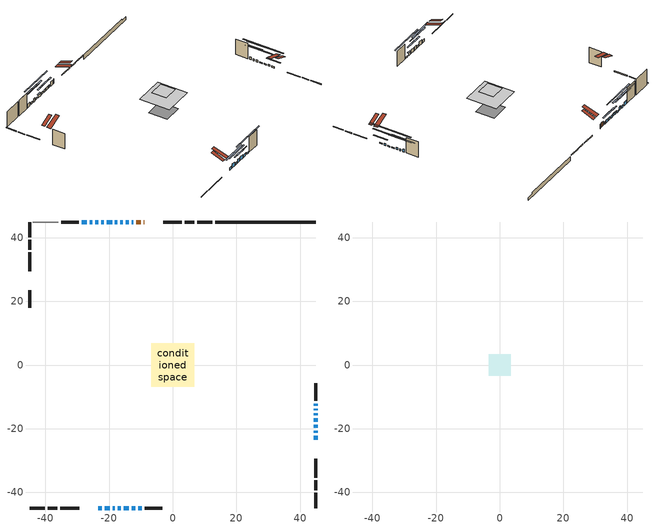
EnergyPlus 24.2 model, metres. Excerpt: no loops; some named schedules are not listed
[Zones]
conditioned space
 floor adiabatic (AdiabaticFloorConstruction): -6.82,-6.82 -6.82,6.82 6.82,6.82 6.82,-6.82 z6
 floor foundation (Slab1 construction): -4.26,-4.26 -4.26,4.26 4.26,4.26 4.26,-4.26 z-0.94
 wall outside (RimJoist1 construction): 12.44,44.86 7.73,44.86 / -44.86,-44.86 -40.15,-44.86 / -44.86,44.86 -44.86,40.15 / 44.86,-44.86 44.86,-40.15 z1.12:1.42
 wall outside (RimJoist2 construction): 6.8,44.86 3.81,44.86 / -39.23,-44.86 -36.23,-44.86 / -44.86,39.23 -44.86,36.23 / 44.86,-39.23 44.86,-36.23 z1.12:1.42
 wall outside (RimJoist3 construction): 2.88,44.86 -3.03,44.86 / -35.3,-44.86 -29.4,-44.86 / -44.86,35.3 -44.86,29.4 / 44.86,-35.3 44.86,-29.4 z1.12:1.42
 wall outside (AdiabaticWallConstruction 1): -9,44.86 -9.13,44.86 / -10.06,44.86 -11.44,44.86 z1.12:3.15
 wall outside (AdiabaticWallConstruction): -23.43,-44.86 -22.26,-44.86 / -12.37,44.86 -12.83,44.86 z1.12:2.34; -21.33,-44.86 -19.78,-44.86 z1.12:2.93; -18.86,-44.86 -18.25,-44.86 / 44.86,-21.28 44.86,-20.64 / 44.86,-15.75 44.86,-15.08 z1.12:2.04; 44.86,-23.43 44.86,-22.2 z1.12:1.76; -13.76,44.86 -14.7,44.86 / -15.62,44.86 -16.41,44.86 / 44.86,-12.75 44.86,-12.19 z1.12:2.36; -17.34,44.86 -18.13,44.86 z1.12:2.19; -17.32,-44.86 -16.35,-44.86 / -23.42,44.86 -24.29,44.86 z1.12:2.72; -15.42,-44.86 -13.82,-44.86 z1.12:2.75; -12.89,-44.86 -11.7,-44.86 / -19.06,44.86 -20.78,44.86 z1.12:2.26; 44.86,-19.71 44.86,-18.67 z1.12:1.55; 44.86,-17.74 44.86,-16.67 z1.12:1.63; -21.71,44.86 -22.5,44.86 z1.12:1.81; -10.77,-44.86 -9.73,-44.86 z1.12:1.68; 44.86,-14.16 44.86,-13.67 z1.12:2.01; -25.21,44.86 -26.06,44.86 z1.12:2.16; -26.98,44.86 -28.58,44.86 z1.12:2.77
 wall outside (Wall1 construction): -29.51,44.86 -35.03,44.86 / -8.8,-44.86 -3.28,-44.86 / -44.86,23.42 -44.86,17.9 / 44.86,-11.26 44.86,-5.74 z1.12:8.44
 wall foundation (FoundationWall1 construction): 13.37,44.86,-0.94 13.37,44.86,1.12 41.72,44.86,1.12 41.72,44.86,0.45 44.86,44.86,0.45 44.86,44.86,-0.94
 wall adiabatic (Wall4 construction): -35.96,44.86 -43.94,44.86 z1.12:8.44
 window (WindowConstruction 17): -23.42,-44.86 -22.26,-44.86 z1.12:2.34
 window (WindowConstruction 7): -21.33,-44.86 -19.79,-44.86 z1.12:2.92
 window (WindowConstruction 8): -18.86,-44.86 -18.25,-44.86 z1.12:2.03
 window (WindowConstruction 18): -12.37,44.86 -12.83,44.86 z1.12:2.34
 window (WindowConstruction 9): 44.86,-23.42 44.86,-22.2 z1.12:1.75
 window (WindowConstruction 10): -13.76,44.86 -14.7,44.86 z1.12:2.36
 window (WindowConstruction 11): -15.62,44.86 -16.41,44.86 z1.12:2.36
 window (WindowConstruction 12): -17.34,44.86 -18.13,44.86 z1.12:2.19
 window (WindowConstruction 13): -17.32,-44.86 -16.35,-44.86 z1.12:2.72
 window (WindowConstruction 14): -15.42,-44.86 -13.82,-44.86 z1.12:2.74
 window (WindowConstruction): 44.86,-21.28 44.86,-20.64 z1.12:2.03
 window (WindowConstruction 15): -12.89,-44.86 -11.7,-44.86 z1.12:2.26
 window (WindowConstruction 16): -19.06,44.86 -20.78,44.86 z1.12:2.26
 window (WindowConstruction 19): 44.86,-19.71 44.86,-18.67 z1.12:1.55
 window (WindowConstruction 20): 44.86,-17.74 44.86,-16.67 z1.12:1.63
 window (WindowConstruction 21): -21.71,44.86 -22.5,44.86 z1.12:1.81
 window (WindowConstruction 22): -10.77,-44.86 -9.73,-44.86 z1.12:1.68
 window (WindowConstruction 1): 44.86,-15.75 44.86,-15.08 z1.12:2.03
 window (WindowConstruction 2): 44.86,-14.16 44.86,-13.67 z1.12:2.01
 window (WindowConstruction 3): 44.86,-12.75 44.86,-12.19 z1.12:2.36
 window (WindowConstruction 4): -23.42,44.86 -24.29,44.86 z1.12:2.72
 window (WindowConstruction 5): -25.22,44.86 -26.05,44.86 z1.12:2.16
 window (WindowConstruction 6): -26.98,44.86 -28.58,44.86 z1.12:2.77
 door (Door): -9,44.86 -9.13,44.86 z1.12:3.15
 door (Door 1): -10.06,44.86 -11.44,44.86 z1.12:3.15
 ceiling adiabatic (AdiabaticFloorConstruction): 6.82,-6.82 6.82,6.82 -6.82,6.82 -6.82,-6.82 z6
 roof outside (Roof1 construction): -5.39,44.86,8.44 -5.39,39.58,10.64 -3.96,39.58,10.64 -3.96,44.86,8.44; -27.04,-44.86,8.44 -27.04,-39.58,10.64 -28.47,-39.58,10.64 -28.47,-44.86,8.44; -44.86,27.04,8.44 -39.58,27.04,10.64 -39.58,28.47,10.64 -44.86,28.47,8.44; 44.86,-27.04,8.44 39.58,-27.04,10.64 39.58,-28.47,10.64 44.86,-28.47,8.44
attic - vented
 floor to conditioned space (Floor1 construction Reversed): -3.42,-3.42 -3.42,3.42 3.42,3.42 3.42,-3.42 z8.44
 roof outside (Roof2 construction): -8.07,44.86,8.44 -8.07,38.21,10.65 -6.32,38.21,10.65 -6.32,44.86,8.44; -24.35,-44.86,8.44 -24.35,-38.21,10.65 -26.11,-38.21,10.65 -26.11,-44.86,8.44; -44.86,24.35,8.44 -38.21,24.35,10.65 -38.21,26.11,10.65 -44.86,26.11,8.44; 44.86,-24.35,8.44 38.21,-24.35,10.65 38.21,-26.11,10.65 44.86,-26.11,8.44
shading: -14.63,-44.86 -26.48,-44.86 -26.48,-45.28 -14.63,-45.28 z8.08; -13.1,-44.86 -24.01,-44.86 -24.01,-45.28 -13.1,-45.28 z7.19; 44.86,-19.58 44.86,-26.05 45.28,-26.05 45.28,-19.58 z4.38; -17.32,44.86 -11.14,44.86 -11.14,45.28 -17.32,45.28 z4.98; -19.03,44.86 -13,44.86 -13,45.28 -19.03,45.28 z4.98; -20.75,44.86 -14.72,44.86 -14.72,45.28 -20.75,45.28 z4.81; -13.73,-44.86 -19.94,-44.86 -19.94,-45.28 -13.73,-45.28 z5.34; -11.2,-44.86 -18.04,-44.86 -18.04,-45.28 -11.2,-45.28 z5.37; 44.86,-15.49 44.86,-26.43 45.28,-26.43 45.28,-15.49 z7.19; -11.5,-44.86 -13.09,-44.86 -13.09,-45.28 -11.5,-45.28 z2.46; -20.98,44.86 -18.85,44.86 -18.85,45.28 -20.98,45.28 z2.46; 44.86,-10.8 44.86,-27.58 45.28,-27.58 45.28,-10.8 z9.42; 44.86,-8.8 44.86,-25.61 45.28,-25.61 45.28,-8.8 z9.5; -30.37,44.86 -13.84,44.86 -13.84,45.28 -30.37,45.28 z9.68; -1.86,-44.86 -18.64,-44.86 -18.64,-45.28 -1.86,-45.28 z9.55; 44.86,-9.93 44.86,-20.9 45.28,-20.9 45.28,-9.93 z7.19; 44.86,-8.52 44.86,-19.31 45.28,-19.31 45.28,-8.52 z7.16; 44.86,-7.04 44.86,-17.9 45.28,-17.9 45.28,-7.04 z7.51; -29.44,44.86 -18.27,44.86 -18.27,45.28 -29.44,45.28 z7.87; -31.21,44.86 -20.07,44.86 -20.07,45.28 -31.21,45.28 z7.31; -33.73,44.86 -21.83,44.86 -21.83,45.28 -33.73,45.28 z7.92
[Building]
Building 1: Terrain=Suburbs
[Site:Location]
Toronto Intl AP_ON: Latitude {deg}=43.68; Longitude {deg}=-79.63; Time Zone {hr}=-5; Elevation {m}=173; Keep Site Location Information=Yes
[Site:GroundTemperature:Shallow]
4.59119, 2.66285, 2.50842, 3.42352, 7.09712, 10.7536, 13.9236, 15.9317, 16.1023, 14.4691, 11.3799, 7.83558
[Site:WaterMainsTemperature]
Calculation Method=Schedule; Temperature Schedule=mains temperature schedule
[Material] Roughness=Rough; Thermal Absorptance=0.9
Name | Thickness {m} | Conductivity {W/m-K} | Density {kg/m3} | Specific Heat {J/kg-K} | Solar Absorptance | Visible Absorptance
asphalt or fiberglass shingles | 0.00635 | 0.162714 | 1121.4 | 1465.45 | 0.4 | 0.4
ceiling stud and cavity | 0.1397 | 0.0759208 | 65.682 | 1177.47 | 0.7 | 0.7
concrete 4.0 in. | 0.1016 | 1.803125 | 2242.8 | 837.4 | 0.7 | 0.7
concrete 8.0 in. | 0.2032 | 1.803125 | 2242.8 | 837.4 | 0.7 | 0.7
door material | 0.04445 | 0.188738 | 512.64 | 1214.23 | 0.7 | 0.7
door material 1 | 0.04445 | 0.053851 | 512.64 | 1214.23 | 0.7 | 0.7
exterior vertical ins | 0.0239752 | 0.029427 | 32.04 | 1214.23 | 0.7 | 0.7
floor covering | 0.0127 | 0.0433444 | 54.468 | 1339.84 | 0.6 | 0.6
floor rigid ins; wall rigid ins | 0.512978 | 0.029427 | 32.04 | 1214.23 | 0.7 | 0.7
floor stud and cavity | 0.1397 | 1.75129 | 37.0049 | 1207.88 | 0.7 | 0.7
furniture material conditioned space 1 | 0.1524 | 0.115458 | 640.8 | 1214.23 | 0.6 | 0.6
gypsum board | 0.0127 | 0.160291 | 801 | 837.4 | 0.6 | 0.6
gypsum board 1 | 0.0127 | 0.160291 | 801 | 837.4 | 0.7 | 0.7
osb sheathing 0.5 in. | 0.0127 | 0.115458 | 512.64 | 1214.23 | 0.7 | 0.7
osb sheathing 0.5 in. 1 | 0.0127 | 0.115458 | 512.64 | 1214.23 | 0.84 | 0.84
osb sheathing 0.75 in. | 0.01905 | 0.115458 | 512.64 | 1214.23 | 0.7 | 0.7
osb sheathing 2.0 in. | 0.0508 | 0.115458 | 512.64 | 1214.23 | 0.7 | 0.7
rim joist rigid ins | 0.051816 | 0.029427 | 32.04 | 1214.23 | 0.7 | 0.7
rim joist stud and cavity | 0.0508 | 0.859146 | 125.044 | 1163.47 | 0.6 | 0.6
rim joist stud and cavity 1 | 0.0508 | 0.107068 | 50.32683 | 1063.81 | 0.6 | 0.6
rim joist stud and cavity 2 | 0.0508 | 0.308293 | 125.044 | 1163.47 | 0.6 | 0.6
roof stud and cavity | 0.2032 | 0.111552 | 78.34581 | 1123.46 | 0.7 | 0.7
slab rigid ins | 0.00025908 | 0.029427 | 32.04 | 1214.23 | 0.7 | 0.7
wall stud and cavity | 0.1397 | 0.727935 | 139.0536 | 1170.24 | 0.7 | 0.7
wall stud and cavity 1 | 0.1397 | 0.393666 | 139.0536 | 1170.24 | 0.7 | 0.7
wall stud and cavity 2 | 0.0889 | 0.380278 | 52.3479 | 1209.89 | 0.7 | 0.7
wall stud and cavity 3 | 0.0889 | 0.391764 | 83.0341 | 1211.67 | 0.7 | 0.7
wood siding | 0.0254 | 0.102417 | 544.68 | 1172.36 | 0.84 | 0.84
wood siding 1; wood siding 2; wood siding 3 | 0.0254 | 0.102417 | 544.68 | 1172.36 | 0.7 | 0.7
[WindowMaterial:SimpleGlazingSystem]
Name | U-Factor {W/m2-K} | Solar Heat Gain Coefficient
WindowMaterial | 2.975272 | 0.61
WindowMaterial 1 | 2.972433 | 0.61
WindowMaterial 10 | 2.93325 | 0.65
WindowMaterial 11 | 2.94518 | 0.64
WindowMaterial 12 | 2.95256 | 0.64
WindowMaterial 13 | 2.9219 | 0.66
WindowMaterial 14 | 4.10633 | 0.66
WindowMaterial 15 | 2.92474 | 0.66
WindowMaterial 16 | 4.752486 | 0.65
WindowMaterial 17 | 2.927009 | 0.66
WindowMaterial 18 | 5.6621 | 0.6
WindowMaterial 19 | 5.39353 | 0.61
WindowMaterial 2 | 5.21638 | 0.66
WindowMaterial 20 | 5.39637 | 0.61
WindowMaterial 21 | 5.2936 | 0.62
WindowMaterial 3 | 2.97584 | 0.61
WindowMaterial 4 | 2.929848 | 0.66
WindowMaterial 5 | 3.92463 | 0.68
WindowMaterial 6 | 2.97414 | 0.62
WindowMaterial 7 | 2.89351 | 0.69
WindowMaterial 8 | 2.97868 | 0.61
WindowMaterial 9 | 5.47927 | 0.71
[Construction]
AdiabaticFloorConstruction: floor stud and cavity, floor rigid ins, osb sheathing 0.75 in., floor covering
AdiabaticWallConstruction: wood siding 2, wall rigid ins, wall stud and cavity 2, gypsum board
AdiabaticWallConstruction 1: wood siding 3, wall rigid ins, wall stud and cavity 2, gypsum board
Door: door material
Door 1: door material 1
Floor1 construction Reversed: gypsum board, ceiling stud and cavity
FoundationWall1 construction: concrete 8.0 in., gypsum board 1
furniture construction conditioned space 1: furniture material conditioned space 1
PartitionWallConstruction: gypsum board, wall stud and cavity 3, gypsum board
RimJoist1 construction: wood siding 1, osb sheathing 2.0 in., rim joist stud and cavity
RimJoist2 construction: wood siding 1, rim joist stud and cavity 1
RimJoist3 construction: wood siding 1, rim joist rigid ins, osb sheathing 2.0 in., rim joist stud and cavity 2
Roof1 construction: asphalt or fiberglass shingles, osb sheathing 0.75 in., roof stud and cavity, gypsum board
Roof2 construction: asphalt or fiberglass shingles
Slab1 construction: slab rigid ins, concrete 4.0 in.
Wall1 construction: wood siding, osb sheathing 0.5 in., wall stud and cavity, gypsum board
Wall4 construction: osb sheathing 0.5 in. 1, wall stud and cavity 1, gypsum board
WindowConstruction: WindowMaterial
WindowConstruction 1: WindowMaterial 1
WindowConstruction 10: WindowMaterial 10
WindowConstruction 11: WindowMaterial 11
WindowConstruction 12: WindowMaterial 12
WindowConstruction 13: WindowMaterial 13
WindowConstruction 14: WindowMaterial 14
WindowConstruction 15: WindowMaterial 15
WindowConstruction 16: WindowMaterial 16
WindowConstruction 17: WindowMaterial 17
WindowConstruction 18; WindowConstruction 8: WindowMaterial 8
WindowConstruction 19: WindowMaterial 18
WindowConstruction 2: WindowMaterial 2
WindowConstruction 20: WindowMaterial 19
WindowConstruction 21: WindowMaterial 20
WindowConstruction 22: WindowMaterial 21
WindowConstruction 3: WindowMaterial 3
WindowConstruction 4: WindowMaterial 4
WindowConstruction 5: WindowMaterial 5
WindowConstruction 6: WindowMaterial 6
WindowConstruction 7: WindowMaterial 7
WindowConstruction 9: WindowMaterial 9
[Zone] Multiplier=1; Part of Total Floor Area=Yes
Name | Volume {m3}
attic - vented | 16.7983
conditioned space | 740.3
[Space]
Name | Zone | Volume {m3}
attic - vented 1 | attic - vented | 16.7983
conditioned space 1 | conditioned space | 740.3
[ZoneInfiltration:EffectiveLeakageArea]
infil attic - vented 1: Zone or Space=attic - vented 1; Schedule=Always On Discrete; Effective Air Leakage Area {cm2}=1930.76; Stack Coefficient=0.000154218; Wind Coefficient=8.3905e-06
[ZoneMixing]
whole house fan mix: Zone or Space=attic - vented; Schedule=Always On Continuous; Design Flow Rate Calculation Method=Flow/Zone; Design Flow Rate {m3/s}=0; Source Zone or Space=conditioned space
[SurfaceProperty:ExposedFoundationPerimeter]
Slab1: Exposed Perimeter Calculation Method=TotalExposedPerimeter; Total Exposed Perimeter {m}=31.495
[InternalMass] Zone or ZoneList=conditioned space; Space or SpaceList=conditioned space 1
Name | Construction | Surface Area {m2}
furniture mass conditioned space 1 | furniture construction conditioned space 1 | 103.48
partition wall mass | PartitionWallConstruction | 258.7
[Lights]
interior lighting: Zone or ZoneList or Space or SpaceList=conditioned space 1; Schedule=interior lighting schedule; Design Level Calculation Method=LightingLevel; Lighting Level {W}=343.2; Return Air Fraction=0; Fraction Radiant=0.6; Fraction Visible=0.2; Fraction Replaceable=1
[People]
occupants: Zone or ZoneList or Space or SpaceList=conditioned space 1; Number of People Schedule=occupants schedule; Number of People Calculation Method=People; Number of People=3; Fraction Radiant=0.314171; Sensible Heat Fraction=0.56303; Activity Level Schedule=occupants activity schedule; Carbon Dioxide Generation Rate {m3/s-W}=0; Enable ASHRAE 55 Comfort Warnings=No; Mean Radiant Temperature Calculation Type=EnclosureAveraged
[ElectricEquipment] Zone or ZoneList or Space or SpaceList=conditioned space 1; Design Level Calculation Method=EquipmentLevel
Name | Schedule | Design Level {W} | Fraction Latent | Fraction Radiant | Fraction Lost
clothes dryer | clothes dryer schedule | 140.772 | 0.015 | 0.081 | 0.85
clothes washer | clothes washer schedule | 32.1985 | 0.03 | 0.162 | 0.7
cooking range | cooking range schedule | 208.969 | 0.08 | 0.432 | 0.2
dishwasher | dishwasher schedule | 66.8632 | 0.3 | 0.18 | 0.4
fridge | fridge schedule | 72.9452 | 0 | 0.6 | 0
mech vent bath fan 0 | mech vent bath fan 0 schedule | 50.2 | 0 | 0 | 1
mech vent house fan | mech vent house fan schedule | 0 | 0 | 0 | 1
mech vent house fan cfis | mech vent house fan cfis schedule | 0 | 0 | 0 | 0
mech vent range fan 0 | mech vent range fan 0 schedule | 57 | 0 | 0 | 1
misc plug loads | misc plug loads schedule | 494.7 | 0.045 | 0.513 | 0.1
whole house fan | Always On Discrete | 0 | 0 | 0 | 1
[OtherEquipment] Zone or ZoneList or Space or SpaceList=conditioned space 1; Design Level Calculation Method=EquipmentLevel
Name | Fuel Type | Schedule | Design Level {W} | Fraction Latent | Fraction Radiant | Fraction Lost
clothes dryer 1 | Electricity | clothes dryer schedule | 0 | 0.015 | 0.081 | 0.85
cooking range 1 | Electricity | cooking range schedule | 0 | 0.08 | 0.432 | 0.2
general water use latent | None | general water use schedule | 59.3978 | 1 | 0 | 0
general water use sensible | None | general water use schedule | -58.539 | 0 | 0.6 | 0
mech vent house fan latent load | None | Always On Discrete | 0 | 1 | 0 | 0
mech vent house fan sensible load | None | Always On Discrete | 0 | 0 | 0 | 0
water heater energy adjustment1 | NaturalGas | Always On Discrete | 0.01 | 0 | 0 | 1
[ZoneInfiltration:DesignFlowRate] Zone or ZoneList or Space or SpaceList=conditioned space 1; Schedule=Always On Discrete; Design Flow Rate Calculation Method=Flow/Zone; Design Flow Rate {m3/s}=0
infil flow; natural vent flow; whole house fan flow
[Foundation:Kiva]
Foundation Kiva 1: Initial Indoor Air Temperature {C}=18; Wall Height Above Grade {m}=1.11999; Wall Depth Below Slab {m}=0.2032; Custom Block Material Name 1=exterior vertical ins; Custom Block Depth 1 {m}=2.05999; Custom Block X Position 1 {m}=0.2159; Custom Block Z Position 1 {m}=0
[Foundation:Kiva:Settings]
Soil Conductivity {W/m-K}=0.849921; Soil Density {kg/m3}=1842.3; Soil Specific Heat {J/kg-K}=418.7; Ground Solar Absorptivity=0.9; Ground Thermal Absorptivity=0.9; Ground Surface Roughness {m}=0.03; Far-Field Width {m}=40; Deep-Ground Boundary Condition=ZeroFlux; Deep-Ground Depth {m}=40; Minimum Cell Dimension {m}=0.2; Maximum Cell Growth Coefficient=3; Simulation Timestep=Timestep
[Exterior:Lights]
exterior lighting: Schedule=exterior lighting schedule; Design Level {W}=75.6
[Schedule:Constant]
Name | Hourly Value
Always On Continuous; mech vent house fan schedule; mech vent house fan cfis schedule; Always On Discrete | 1
occupants activity schedule | 117.228
fridge schedule | 0
[Schedule:Week:Daily]
interior lighting schedule Week Rule - Jan1-Jan27: interior lighting schedule day, interior lighting schedule day, interior lighting schedule day, interior lighting schedule day, interior lighting schedule day, interior lighting schedule day, interior lighting schedule day, interior lighting schedule default day, interior lighting schedule default day, interior lighting schedule default day, interior lighting schedule default day, interior lighting schedule default day
interior lighting schedule Week Rule - Jan28-Feb3: interior lighting schedule day, interior lighting schedule day, interior lighting schedule day, interior lighting schedule day, interior lighting schedule day 1, interior lighting schedule day 1, interior lighting schedule day 1, interior lighting schedule default day, interior lighting schedule default day, interior lighting schedule default day, interior lighting schedule default day, interior lighting schedule default day
interior lighting schedule Week Rule - Feb4-Feb24: interior lighting schedule day 1, interior lighting schedule day 1, interior lighting schedule day 1, interior lighting schedule day 1, interior lighting schedule day 1, interior lighting schedule day 1, interior lighting schedule day 1, interior lighting schedule default day, interior lighting schedule default day, interior lighting schedule default day, interior lighting schedule default day, interior lighting schedule default day
interior lighting schedule Week Rule - Feb25-Mar3: interior lighting schedule day 1, interior lighting schedule day 1, interior lighting schedule day 1, interior lighting schedule day 1, interior lighting schedule day 2, interior lighting schedule day 2, interior lighting schedule day 2, interior lighting schedule default day, interior lighting schedule default day, interior lighting schedule default day, interior lighting schedule default day, interior lighting schedule default day
interior lighting schedule Week Rule - Mar4-Mar31: interior lighting schedule day 2, interior lighting schedule day 2, interior lighting schedule day 2, interior lighting schedule day 2, interior lighting schedule day 2, interior lighting schedule day 2, interior lighting schedule day 2, interior lighting schedule default day, interior lighting schedule default day, interior lighting schedule default day, interior lighting schedule default day, interior lighting schedule default day
interior lighting schedule Week Rule - Apr1-Apr28: interior lighting schedule day 3, interior lighting schedule day 3, interior lighting schedule day 3, interior lighting schedule day 3, interior lighting schedule day 3, interior lighting schedule day 3, interior lighting schedule day 3, interior lighting schedule default day, interior lighting schedule default day, interior lighting schedule default day, interior lighting schedule default day, interior lighting schedule default day
interior lighting schedule Week Rule - Apr29-May5: interior lighting schedule day 3, interior lighting schedule day 3, interior lighting schedule day 4, interior lighting schedule day 4, interior lighting schedule day 4, interior lighting schedule day 4, interior lighting schedule day 4, interior lighting schedule default day, interior lighting schedule default day, interior lighting schedule default day, interior lighting schedule default day, interior lighting schedule default day
interior lighting schedule Week Rule - May6-May26: interior lighting schedule day 4, interior lighting schedule day 4, interior lighting schedule day 4, interior lighting schedule day 4, interior lighting schedule day 4, interior lighting schedule day 4, interior lighting schedule day 4, interior lighting schedule default day, interior lighting schedule default day, interior lighting schedule default day, interior lighting schedule default day, interior lighting schedule default day
interior lighting schedule Week Rule - May27-Jun2: interior lighting schedule day 4, interior lighting schedule day 4, interior lighting schedule day 4, interior lighting schedule day 4, interior lighting schedule day 4, interior lighting schedule day 5, interior lighting schedule day 5, interior lighting schedule default day, interior lighting schedule default day, interior lighting schedule default day, interior lighting schedule default day, interior lighting schedule default day
interior lighting schedule Week Rule - Jun3-Jun30: interior lighting schedule day 5, interior lighting schedule day 5, interior lighting schedule day 5, interior lighting schedule day 5, interior lighting schedule day 5, interior lighting schedule day 5, interior lighting schedule day 5, interior lighting schedule default day, interior lighting schedule default day, interior lighting schedule default day, interior lighting schedule default day, interior lighting schedule default day
interior lighting schedule Week Rule - Jul1-Jul28: interior lighting schedule day 6, interior lighting schedule day 6, interior lighting schedule day 6, interior lighting schedule day 6, interior lighting schedule day 6, interior lighting schedule day 6, interior lighting schedule day 6, interior lighting schedule default day, interior lighting schedule default day, interior lighting schedule default day, interior lighting schedule default day, interior lighting schedule default day
interior lighting schedule Week Rule - Jul29-Aug4: interior lighting schedule day 6, interior lighting schedule day 6, interior lighting schedule day 6, interior lighting schedule day 7, interior lighting schedule day 7, interior lighting schedule day 7, interior lighting schedule day 7, interior lighting schedule default day, interior lighting schedule default day, interior lighting schedule default day, interior lighting schedule default day, interior lighting schedule default day
interior lighting schedule Week Rule - Aug5-Aug25: interior lighting schedule day 7, interior lighting schedule day 7, interior lighting schedule day 7, interior lighting schedule day 7, interior lighting schedule day 7, interior lighting schedule day 7, interior lighting schedule day 7, interior lighting schedule default day, interior lighting schedule default day, interior lighting schedule default day, interior lighting schedule default day, interior lighting schedule default day
interior lighting schedule Week Rule - Aug26-Sep1: interior lighting schedule day 7, interior lighting schedule day 7, interior lighting schedule day 7, interior lighting schedule day 7, interior lighting schedule day 7, interior lighting schedule day 7, interior lighting schedule day 8, interior lighting schedule default day, interior lighting schedule default day, interior lighting schedule default day, interior lighting schedule default day, interior lighting schedule default day
interior lighting schedule Week Rule - Sep2-Sep29: interior lighting schedule day 8, interior lighting schedule day 8, interior lighting schedule day 8, interior lighting schedule day 8, interior lighting schedule day 8, interior lighting schedule day 8, interior lighting schedule day 8, interior lighting schedule default day, interior lighting schedule default day, interior lighting schedule default day, interior lighting schedule default day, interior lighting schedule default day
interior lighting schedule Week Rule - Sep30-Oct6: interior lighting schedule day 8, interior lighting schedule day 9, interior lighting schedule day 9, interior lighting schedule day 9, interior lighting schedule day 9, interior lighting schedule day 9, interior lighting schedule day 9, interior lighting schedule default day, interior lighting schedule default day, interior lighting schedule default day, interior lighting schedule default day, interior lighting schedule default day
interior lighting schedule Week Rule - Oct7-Oct27: interior lighting schedule day 9, interior lighting schedule day 9, interior lighting schedule day 9, interior lighting schedule day 9, interior lighting schedule day 9, interior lighting schedule day 9, interior lighting schedule day 9, interior lighting schedule default day, interior lighting schedule default day, interior lighting schedule default day, interior lighting schedule default day, interior lighting schedule default day
interior lighting schedule Week Rule - Oct28-Nov3: interior lighting schedule day 9, interior lighting schedule day 9, interior lighting schedule day 9, interior lighting schedule day 9, interior lighting schedule day 10, interior lighting schedule day 10, interior lighting schedule day 10, interior lighting schedule default day, interior lighting schedule default day, interior lighting schedule default day, interior lighting schedule default day, interior lighting schedule default day
interior lighting schedule Week Rule - Nov4-Nov24: interior lighting schedule day 10, interior lighting schedule day 10, interior lighting schedule day 10, interior lighting schedule day 10, interior lighting schedule day 10, interior lighting schedule day 10, interior lighting schedule day 10, interior lighting schedule default day, interior lighting schedule default day, interior lighting schedule default day, interior lighting schedule default day, interior lighting schedule default day
interior lighting schedule Week Rule - Nov25-Dec1: interior lighting schedule day 10, interior lighting schedule day 10, interior lighting schedule day 10, interior lighting schedule day 10, interior lighting schedule day 10, interior lighting schedule day 10, interior lighting schedule day 11, interior lighting schedule default day, interior lighting schedule default day, interior lighting schedule default day, interior lighting schedule default day, interior lighting schedule default day
interior lighting schedule Week Rule - Dec2-Dec31: interior lighting schedule day 11, interior lighting schedule day 11, interior lighting schedule day 11, interior lighting schedule day 11, interior lighting schedule day 11, interior lighting schedule day 11, interior lighting schedule day 11, interior lighting schedule default day, interior lighting schedule default day, interior lighting schedule default day, interior lighting schedule default day, interior lighting schedule default day
occupants schedule Week Rule - Jan1-Dec31: occupants schedule day, occupants schedule day, occupants schedule day, occupants schedule day, occupants schedule day, occupants schedule day, occupants schedule day, occupants schedule default day, occupants schedule default day, occupants schedule default day, occupants schedule default day, occupants schedule default day
clothes dryer schedule Week Rule - Jan1-Dec31: clothes dryer schedule day, clothes dryer schedule day, clothes dryer schedule day, clothes dryer schedule day, clothes dryer schedule day, clothes dryer schedule day, clothes dryer schedule day, clothes dryer schedule default day, clothes dryer schedule default day, clothes dryer schedule default day, clothes dryer schedule default day, clothes dryer schedule default day
clothes washer schedule Week Rule - Jan1-Dec31: clothes washer schedule day, clothes washer schedule day, clothes washer schedule day, clothes washer schedule day, clothes washer schedule day, clothes washer schedule day, clothes washer schedule day, clothes washer schedule default day, clothes washer schedule default day, clothes washer schedule default day, clothes washer schedule default day, clothes washer schedule default day
cooking range schedule Week Rule - Jan1-Dec31: cooking range schedule day, cooking range schedule day, cooking range schedule day, cooking range schedule day, cooking range schedule day, cooking range schedule day, cooking range schedule day, cooking range schedule default day, cooking range schedule default day, cooking range schedule default day, cooking range schedule default day, cooking range schedule default day
dishwasher schedule Week Rule - Jan1-Dec31: dishwasher schedule day, dishwasher schedule day, dishwasher schedule day, dishwasher schedule day, dishwasher schedule day, dishwasher schedule day, dishwasher schedule day, dishwasher schedule default day, dishwasher schedule default day, dishwasher schedule default day, dishwasher schedule default day, dishwasher schedule default day
mech vent bath fan 0 schedule Week Rule - Jan1-Dec31: mech vent bath fan 0 schedule day, mech vent bath fan 0 schedule day, mech vent bath fan 0 schedule day, mech vent bath fan 0 schedule day, mech vent bath fan 0 schedule day, mech vent bath fan 0 schedule day, mech vent bath fan 0 schedule day, mech vent bath fan 0 schedule default day, mech vent bath fan 0 schedule default day, mech vent bath fan 0 schedule default day, mech vent bath fan 0 schedule default day, mech vent bath fan 0 schedule default day
mech vent range fan 0 schedule Week Rule - Jan1-Dec31: mech vent range fan 0 schedule day, mech vent range fan 0 schedule day, mech vent range fan 0 schedule day, mech vent range fan 0 schedule day, mech vent range fan 0 schedule day, mech vent range fan 0 schedule day, mech vent range fan 0 schedule day, mech vent range fan 0 schedule default day, mech vent range fan 0 schedule default day, mech vent range fan 0 schedule default day, mech vent range fan 0 schedule default day, mech vent range fan 0 schedule default day
misc plug loads schedule Week Rule - Jan1-Dec31: misc plug loads schedule day, misc plug loads schedule day, misc plug loads schedule day, misc plug loads schedule day, misc plug loads schedule day, misc plug loads schedule day, misc plug loads schedule day, misc plug loads schedule default day, misc plug loads schedule default day, misc plug loads schedule default day, misc plug loads schedule default day, misc plug loads schedule default day
general water use schedule Week Rule - Jan1-Dec31: general water use schedule day, general water use schedule day, general water use schedule day, general water use schedule day, general water use schedule day, general water use schedule day, general water use schedule day, general water use schedule default day, general water use schedule default day, general water use schedule default day, general water use schedule default day, general water use schedule default day
exterior lighting schedule Week Rule - Jan1-Jan27: exterior lighting schedule day, exterior lighting schedule day, exterior lighting schedule day, exterior lighting schedule day, exterior lighting schedule day, exterior lighting schedule day, exterior lighting schedule day, exterior lighting schedule default day, exterior lighting schedule default day, exterior lighting schedule default day, exterior lighting schedule default day, exterior lighting schedule default day
exterior lighting schedule Week Rule - Jan28-Feb3: exterior lighting schedule day, exterior lighting schedule day, exterior lighting schedule day, exterior lighting schedule day, exterior lighting schedule day 1, exterior lighting schedule day 1, exterior lighting schedule day 1, exterior lighting schedule default day, exterior lighting schedule default day, exterior lighting schedule default day, exterior lighting schedule default day, exterior lighting schedule default day
exterior lighting schedule Week Rule - Feb4-Feb24: exterior lighting schedule day 1, exterior lighting schedule day 1, exterior lighting schedule day 1, exterior lighting schedule day 1, exterior lighting schedule day 1, exterior lighting schedule day 1, exterior lighting schedule day 1, exterior lighting schedule default day, exterior lighting schedule default day, exterior lighting schedule default day, exterior lighting schedule default day, exterior lighting schedule default day
exterior lighting schedule Week Rule - Feb25-Mar3: exterior lighting schedule day 1, exterior lighting schedule day 1, exterior lighting schedule day 1, exterior lighting schedule day 1, exterior lighting schedule day 2, exterior lighting schedule day 2, exterior lighting schedule day 2, exterior lighting schedule default day, exterior lighting schedule default day, exterior lighting schedule default day, exterior lighting schedule default day, exterior lighting schedule default day
exterior lighting schedule Week Rule - Mar4-Mar31: exterior lighting schedule day 2, exterior lighting schedule day 2, exterior lighting schedule day 2, exterior lighting schedule day 2, exterior lighting schedule day 2, exterior lighting schedule day 2, exterior lighting schedule day 2, exterior lighting schedule default day, exterior lighting schedule default day, exterior lighting schedule default day, exterior lighting schedule default day, exterior lighting schedule default day
exterior lighting schedule Week Rule - Apr1-Apr28: exterior lighting schedule day 3, exterior lighting schedule day 3, exterior lighting schedule day 3, exterior lighting schedule day 3, exterior lighting schedule day 3, exterior lighting schedule day 3, exterior lighting schedule day 3, exterior lighting schedule default day, exterior lighting schedule default day, exterior lighting schedule default day, exterior lighting schedule default day, exterior lighting schedule default day
exterior lighting schedule Week Rule - Apr29-May5: exterior lighting schedule day 3, exterior lighting schedule day 3, exterior lighting schedule day 4, exterior lighting schedule day 4, exterior lighting schedule day 4, exterior lighting schedule day 4, exterior lighting schedule day 4, exterior lighting schedule default day, exterior lighting schedule default day, exterior lighting schedule default day, exterior lighting schedule default day, exterior lighting schedule default day
[Schedule:Year]
interior lighting schedule: interior lighting schedule Week Rule - Jan1-Jan27, 1, 1, 1, 27, interior lighting schedule Week Rule - Jan28-Feb3, 1, 28, 2, 3, interior lighting schedule Week Rule - Feb4-Feb24, 2, 4, 2, 24, interior lighting schedule Week Rule - Feb25-Mar3, 2, 25, 3, 3, interior lighting schedule Week Rule - Mar4-Mar31, 3, 4, 3, 31, interior lighting schedule Week Rule - Apr1-Apr28, 4, 1, 4, 28, interior lighting schedule Week Rule - Apr29-May5, 4, 29, 5, 5, interior lighting schedule Week Rule - May6-May26, 5, 6, 5, 26, interior lighting schedule Week Rule - May27-Jun2, 5, 27, 6, 2, interior lighting schedule Week Rule - Jun3-Jun30, 6, 3, 6, 30, interior lighting schedule Week Rule - Jul1-Jul28, 7, 1, 7, 28, interior lighting schedule Week Rule - Jul29-Aug4, 7, 29, 8, 4, interior lighting schedule Week Rule - Aug5-Aug25, 8, 5, 8, 25, interior lighting schedule Week Rule - Aug26-Sep1, 8, 26, 9, 1, interior lighting schedule Week Rule - Sep2-Sep29, 9, 2, 9, 29, interior lighting schedule Week Rule - Sep30-Oct6, 9, 30, 10, 6, interior lighting schedule Week Rule - Oct7-Oct27, 10, 7, 10, 27, interior lighting schedule Week Rule - Oct28-Nov3, 10, 28, 11, 3, interior lighting schedule Week Rule - Nov4-Nov24, 11, 4, 11, 24, interior lighting schedule Week Rule - Nov25-Dec1, 11, 25, 12, 1, interior lighting schedule Week Rule - Dec2-Dec31, 12, 2, 12, 31
occupants schedule: occupants schedule Week Rule - Jan1-Dec31, 1, 1, 12, 31
clothes dryer schedule: clothes dryer schedule Week Rule - Jan1-Dec31, 1, 1, 12, 31
clothes washer schedule: clothes washer schedule Week Rule - Jan1-Dec31, 1, 1, 12, 31
cooking range schedule: cooking range schedule Week Rule - Jan1-Dec31, 1, 1, 12, 31
dishwasher schedule: dishwasher schedule Week Rule - Jan1-Dec31, 1, 1, 12, 31
mech vent bath fan 0 schedule: mech vent bath fan 0 schedule Week Rule - Jan1-Dec31, 1, 1, 12, 31
mech vent range fan 0 schedule: mech vent range fan 0 schedule Week Rule - Jan1-Dec31, 1, 1, 12, 31
misc plug loads schedule: misc plug loads schedule Week Rule - Jan1-Dec31, 1, 1, 12, 31
general water use schedule: general water use schedule Week Rule - Jan1-Dec31, 1, 1, 12, 31
exterior lighting schedule: exterior lighting schedule Week Rule - Jan1-Jan27, 1, 1, 1, 27, exterior lighting schedule Week Rule - Jan28-Feb3, 1, 28, 2, 3, exterior lighting schedule Week Rule - Feb4-Feb24, 2, 4, 2, 24, exterior lighting schedule Week Rule - Feb25-Mar3, 2, 25, 3, 3, exterior lighting schedule Week Rule - Mar4-Mar31, 3, 4, 3, 31, exterior lighting schedule Week Rule - Apr1-Apr28, 4, 1, 4, 28, exterior lighting schedule Week Rule - Apr29-May5, 4, 29, 5, 5, exterior lighting schedule Week Rule - May6-May26, 5, 6, 5, 26, exterior lighting schedule Week Rule - May27-Jun2, 5, 27, 6, 2, exterior lighting schedule Week Rule - Jun3-Jun30, 6, 3, 6, 30, exterior lighting schedule Week Rule - Jul1-Jul28, 7, 1, 7, 28, exterior lighting schedule Week Rule - Jul29-Aug4, 7, 29, 8, 4, exterior lighting schedule Week Rule - Aug5-Aug25, 8, 5, 8, 25, exterior lighting schedule Week Rule - Aug26-Sep1, 8, 26, 9, 1, exterior lighting schedule Week Rule - Sep2-Sep29, 9, 2, 9, 29, exterior lighting schedule Week Rule - Sep30-Oct6, 9, 30, 10, 6, exterior lighting schedule Week Rule - Oct7-Oct27, 10, 7, 10, 27, exterior lighting schedule Week Rule - Oct28-Nov3, 10, 28, 11, 3, exterior lighting schedule Week Rule - Nov4-Nov24, 11, 4, 11, 24, exterior lighting schedule Week Rule - Nov25-Dec1, 11, 25, 12, 1, exterior lighting schedule Week Rule - Dec2-Dec31, 12, 2, 12, 31
[Schedule:Compact]
mains temperature schedule: Through: 01/01, For: AllDays, Until: 24:00, 8.43722, Through: 01/02, For: AllDays, Until: 24:00, 8.37111, Through: 01/03, For: AllDays, Until: 24:00, 8.30611, Through: 01/04, For: AllDays, Until: 24:00, 8.24222, Through: 01/05, For: AllDays, Until: 24:00, 8.17944, Through: 01/06, For: AllDays, Until: 24:00, 8.11833, Through: 01/07, For: AllDays, Until: 24:00, 8.05833, Through: 01/08, For: AllDays, Until: 24:00, 7.99944, Through: 01/09, For: AllDays, Until: 24:00, 7.94222, Through: 01/10, For: AllDays, Until: 24:00, 7.88611, Through: 01/11, For: AllDays, Until: 24:00, 7.83167, Through: 01/12, For: AllDays, Until: 24:00, 7.77833, Through: 01/13, For: AllDays, Until: 24:00, 7.72611, Through: 01/14, For: AllDays, Until: 24:00, 7.67556, Through: 01/15, For: AllDays, Until: 24:00, 7.62667, Through: 01/16, For: AllDays, Until: 24:00, 7.57889, Through: 01/17, For: AllDays, Until: 24:00, 7.53278, Through: 01/18, For: AllDays, Until: 24:00, 7.48778, Through: 01/19, For: AllDays, Until: 24:00, 7.44444, Through: 01/20, For: AllDays, Until: 24:00, 7.40278, Through: 01/21, For: AllDays, Until: 24:00, 7.36278, Through: 01/22, For: AllDays, Until: 24:00, 7.32389, Through: 01/23, For: AllDays, Until: 24:00, 7.28667, Through: 01/24, For: AllDays, Until: 24:00, 7.25056, Through: 01/25, For: AllDays, Until: 24:00, 7.21667, Through: 01/26, For: AllDays, Until: 24:00, 7.18389, Through: 01/27, For: AllDays, Until: 24:00, 7.15278, Through: 01/28, For: AllDays, Until: 24:00, 7.12333, Through: 01/29, For: AllDays, Until: 24:00, 7.09556, Through: 01/30, For: AllDays, Until: 24:00, 7.06944, Through: 01/31, For: AllDays, Until: 24:00, 7.04444, Through: 02/01, For: AllDays, Until: 24:00, 7.02167, Through: 02/02, For: AllDays, Until: 24:00, 7, Through: 02/03, For: AllDays, Until: 24:00, 6.98, Through: 02/04, For: AllDays, Until: 24:00, 6.96222, Through: 02/05, For: AllDays, Until: 24:00, 6.94556, Through: 02/06, For: AllDays, Until: 24:00, 6.93056, Through: 02/07, For: AllDays, Until: 24:00, 6.91722, Through: 02/08, For: AllDays, Until: 24:00, 6.90556, Through: 02/09, For: AllDays, Until: 24:00, 6.89556, Through: 02/10, For: AllDays, Until: 24:00, 6.88722, Through: 02/11, For: AllDays, Until: 24:00, 6.88056, Through: 02/12, For: AllDays, Until: 24:00, 6.875, Through: 02/13, For: AllDays, Until: 24:00, 6.87167, Through: 02/14, For: AllDays, Until: 24:00, 6.87, Through: 02/15, For: AllDays, Until: 24:00, 6.87, Through: 02/16, For: AllDays, Until: 24:00, 6.87167, Through: 02/17, For: AllDays, Until: 24:00, 6.875, Through: 02/18, For: AllDays, Until: 24:00, 6.88, Through: 02/19, For: AllDays, Until: 24:00, 6.88611, Through: 02/20, For: AllDays, Until: 24:00, 6.89444, Through: 02/21, For: AllDays, Until: 24:00, 6.90444, Through: 02/22, For: AllDays, Until: 24:00, 6.91611, Through: 02/23, For: AllDays, Until: 24:00, 6.92889, Through: 02/24, For: AllDays, Until: 24:00, 6.94389, Through: 02/25, For: AllDays, Until: 24:00, 6.96056, Through: 02/26, For: AllDays, Until: 24:00, 6.97833, Through: 02/27, For: AllDays, Until: 24:00, 6.99833, Through: 02/28, For: AllDays, Until: 24:00, 7.01944, Through: 03/01, For: AllDays, Until: 24:00, 7.04222, Through: 03/02, For: AllDays, Until: 24:00, 7.06667, Through: 03/03, For: AllDays, Until: 24:00, 7.09278, Through: 03/04, For: AllDays, Until: 24:00, 7.12056, Through: 03/05, For: AllDays, Until: 24:00, 7.15, Through: 03/06, For: AllDays, Until: 24:00, 7.18111, Through: 03/07, For: AllDays, Until: 24:00, 7.21333, Through: 03/08, For: AllDays, Until: 24:00, 7.24722, Through: 03/09, For: AllDays, Until: 24:00, 7.28278, Through: 03/10, For: AllDays, Until: 24:00, 7.32, Through: 03/11, For: AllDays, Until: 24:00, 7.35889, Through: 03/12, For: AllDays, Until: 24:00, 7.39889, Through: 03/13, For: AllDays, Until: 24:00, 7.44056, Through: 03/14, For: AllDays, Until: 24:00, 7.48389, Through: 03/15, For: AllDays, Until: 24:00, 7.52833, Through: 03/16, For: AllDays, Until: 24:00, 7.57444, Through: 03/17, For: AllDays, Until: 24:00, 7.62222, Through: 03/18, For: AllDays, Until: 24:00, 7.67111, Through: 03/19, For: AllDays, Until: 24:00, 7.72111, Through: 03/20, For: AllDays, Until: 24:00, 7.77333, Through: 03/21, For: AllDays, Until: 24:00, 7.82611, Through: 03/22, For: AllDays, Until: 24:00, 7.88111, Through: 03/23, For: AllDays, Until: 24:00, 7.93667, Through: 03/24, For: AllDays, Until: 24:00, 7.99389, Through: 03/25, For: AllDays, Until: 24:00, 8.05278, Through: 03/26, For: AllDays, Until: 24:00, 8.11278, Through: 03/27, For: AllDays, Until: 24:00, 8.17389, Through: 03/28, For: AllDays, Until: 24:00, 8.23611, Through: 03/29, For: AllDays, Until: 24:00, 8.3, Through: 03/30, For: AllDays, Until: 24:00, 8.365, Through: 03/31, For: AllDays, Until: 24:00, 8.43111, Through: 04/01, For: AllDays, Until: 24:00, 8.49833, Through: 04/02, For: AllDays, Until: 24:00, 8.56722, Through: 04/03, For: AllDays, Until: 24:00, 8.63667, Through: 04/04, For: AllDays, Until: 24:00, 8.70778, Through: 04/05, For: AllDays, Until: 24:00, 8.77944, Through: 04/06, For: AllDays, Until: 24:00, 8.85278, Through: 04/07, For: AllDays, Until: 24:00, 8.92667, Through: 04/08, For: AllDays, Until: 24:00, 9.00222, Through: 04/09, For: AllDays, Until: 24:00, 9.07833, Through: 04/10, For: AllDays, Until: 24:00, 9.15556, Through: 04/11, For: AllDays, Until: 24:00, 9.23389, Through: 04/12, For: AllDays, Until: 24:00, 9.31278, Through: 04/13, For: AllDays, Until: 24:00, 9.39278, Through: 04/14, For: AllDays, Until: 24:00, 9.47389, Through: 04/15, For: AllDays, Until: 24:00, 9.55611, Through: 04/16, For: AllDays, Until: 24:00, 9.63833, Through: 04/17, For: AllDays, Until: 24:00, 9.72222, Through: 04/18, For: AllDays, Until: 24:00, 9.80667, Through: 04/19, For: AllDays, Until: 24:00, 9.89167, Through: 04/20, For: AllDays, Until: 24:00, 9.97778, Through: 04/21, For: AllDays, Until: 24:00, 10.0644, Through: 04/22, For: AllDays, Until: 24:00, 10.1517, Through: 04/23, For: AllDays, Until: 24:00, 10.24, Through: 04/24, For: AllDays, Until: 24:00, 10.3289, Through: 04/25, For: AllDays, Until: 24:00, 10.4183, Through: 04/26, For: AllDays, Until: 24:00, 10.5083, Through: 04/27, For: AllDays, Until: 24:00, 10.5989, Through: 04/28, For: AllDays, Until: 24:00, 10.69, Through: 04/29, For: AllDays, Until: 24:00, 10.7817, Through: 04/30, For: AllDays, Until: 24:00, 10.8739, Through: 05/01, For: AllDays, Until: 24:00, 10.9667, Through: 05/02, For: AllDays, Until: 24:00, 11.0594, Through: 05/03, For: AllDays, Until: 24:00, 11.1533, Through: 05/04, For: AllDays, Until: 24:00, 11.2472, Through: 05/05, For: AllDays, Until: 24:00, 11.3411, Through: 05/06, For: AllDays, Until: 24:00, 11.4361, Through: 05/07, For: AllDays, Until: 24:00, 11.5306, Through: 05/08, For: AllDays, Until: 24:00, 11.6261, Through: 05/09, For: AllDays, Until: 24:00, 11.7217, Through: 05/10, For: AllDays, Until: 24:00, 11.8172, Through: 05/11, For: AllDays, Until: 24:00, 11.9128, Through: 05/12, For: AllDays, Until: 24:00, 12.0089, Through: 05/13, For: AllDays, Until: 24:00, 12.105, Through: 05/14, For: AllDays, Until: 24:00, 12.2017, Through: 05/15, For: AllDays, Until: 24:00, 12.2978, Through: 05/16, For: AllDays, Until: 24:00, 12.3944, Through: 05/17, For: AllDays, Until: 24:00, 12.4906, Through: 05/18, For: AllDays, Until: 24:00, 12.5872, Through: 05/19, For: AllDays, Until: 24:00, 12.6833, Through: 05/20, For: AllDays, Until: 24:00, 12.78, Through: 05/21, For: AllDays, Until: 24:00, 12.8761, Through: 05/22, For: AllDays, Until: 24:00, 12.9722, Through: 05/23, For: AllDays, Until: 24:00, 13.0683, Through: 05/24, For: AllDays, Until: 24:00, 13.1639, Through: 05/25, For: AllDays, Until: 24:00, 13.2594, Through: 05/26, For: AllDays, Until: 24:00, 13.355, Through: 05/27, For: AllDays, Until: 24:00, 13.45, Through: 05/28, For: AllDays, Until: 24:00, 13.545, Through: 05/29, For: AllDays, Until: 24:00, 13.6394, Through: 05/30, For: AllDays, Until: 24:00, 13.7333, Through: 05/31, For: AllDays, Until: 24:00, 13.8272, Through: 06/01, For: AllDays, Until: 24:00, 13.9206, Through: 06/02, For: AllDays, Until: 24:00, 14.0139, Through: 06/03, For: AllDays, Until: 24:00, 14.1061, Through: 06/04, For: AllDays, Until: 24:00, 14.1983, Through: 06/05, For: AllDays, Until: 24:00, 14.2894, Through: 06/06, For: AllDays, Until: 24:00, 14.3806, Through: 06/07, For: AllDays, Until: 24:00, 14.4711, Through: 06/08, For: AllDays, Until: 24:00, 14.5606, Through: 06/09, For: AllDays, Until: 24:00, 14.65, Through: 06/10, For: AllDays, Until: 24:00, 14.7383, Through: 06/11, For: AllDays, Until: 24:00, 14.8267, Through: 06/12, For: AllDays, Until: 24:00, 14.9133, Through: 06/13, For: AllDays, Until: 24:00, 15, Through: 06/14, For: AllDays, Until: 24:00, 15.0856, Through: 06/15, For: AllDays, Until: 24:00, 15.1706, Through: 06/16, For: AllDays, Until: 24:00, 15.255, Through: 06/17, For: AllDays, Until: 24:00, 15.3383, Through: 06/18, For: AllDays, Until: 24:00, 15.4206, Through: 06/19, For: AllDays, Until: 24:00, 15.5022, Through: 06/20, For: AllDays, Until: 24:00, 15.5828, Through: 06/21, For: AllDays, Until: 24:00, 15.6628, Through: 06/22, For: AllDays, Until: 24:00, 15.7417, Through: 06/23, For: AllDays, Until: 24:00, 15.8194, Through: 06/24, For: AllDays, Until: 24:00, 15.8961, Through: 06/25, For: AllDays, Until: 24:00, 15.9722, Through: 06/26, For: AllDays, Until: 24:00, 16.0467, Through: 06/27, For: AllDays, Until: 24:00, 16.1206, Through: 06/28, For: AllDays, Until: 24:00, 16.1933, Through: 06/29, For: AllDays, Until: 24:00, 16.265, Through: 06/30, For: AllDays, Until: 24:00, 16.3356, Through: 07/01, For: AllDays, Until: 24:00, 16.4044, Through: 07/02, For: AllDays, Until: 24:00, 16.4728, Through: 07/03, For: AllDays, Until: 24:00, 16.54, Through: 07/04, For: AllDays, Until: 24:00, 16.6056, Through: 07/05, For: AllDays, Until: 24:00, 16.67, Through: 07/06, For: AllDays, Until: 24:00, 16.7333, Through: 07/07, For: AllDays, Until: 24:00, 16.7956, Through: 07/08, For: AllDays, Until: 24:00, 16.8561, Through: 07/09, For: AllDays, Until: 24:00, 16.9156, Through: 07/10, For: AllDays, Until: 24:00, 16.9739, Through: 07/11, For: AllDays, Until: 24:00, 17.0306, Through: 07/12, For: AllDays, Until: 24:00, 17.0861, Through: 07/13, For: AllDays, Until: 24:00, 17.14, Through: 07/14, For: AllDays, Until: 24:00, 17.1928, Through: 07/15, For: AllDays, Until: 24:00, 17.2439, Through: 07/16, For: AllDays, Until: 24:00, 17.2939, Through: 07/17, For: AllDays, Until: 24:00, 17.3422, Through: 07/18, For: AllDays, Until: 24:00, 17.3894, Through: 07/19, For: AllDays, Until: 24:00, 17.435, Through: 07/20, For: AllDays, Until: 24:00, 17.4794, Through: 07/21, For: AllDays, Until: 24:00, 17.5217, Through: 07/22, For: AllDays, Until: 24:00, 17.5628, Through: 07/23, For: AllDays, Until: 24:00, 17.6028, Through: 07/24, For: AllDays, Until: 24:00, 17.6406, Through: 07/25, For: AllDays, Until: 24:00, 17.6772, Through: 07/26, For: AllDays, Until: 24:00, 17.7122, Through: 07/27, For: AllDays, Until: 24:00, 17.7456, Through: 07/28, For: AllDays, Until: 24:00, 17.7778, Through: 07/29, For: AllDays, Until: 24:00, 17.8078, Through: 07/30, For: AllDays, Until: 24:00, 17.8367, Through: 07/31, For: AllDays, Until: 24:00, 17.8639, Through: 08/01, For: AllDays, Until: 24:00, 17.8894, Through: 08/02, For: AllDays, Until: 24:00, 17.9133, Through: 08/03, For: AllDays, Until: 24:00, 17.9361, Through: 08/04, For: AllDays, Until: 24:00, 17.9567, Through: 08/05, For: AllDays, Until: 24:00, 17.9756, Through: 08/06, For: AllDays, Until: 24:00, 17.9933, Through: 08/07, For: AllDays, Until: 24:00, 18.0089, Through: 08/08, For: AllDays, Until: 24:00, 18.0233, Through: 08/09, For: AllDays, Until: 24:00, 18.0361, Through: 08/10, For: AllDays, Until: 24:00, 18.0467, Through: 08/11, For: AllDays, Until: 24:00, 18.0561, Through: 08/12, For: AllDays, Until: 24:00, 18.0639, Through: 08/13, For: AllDays, Until: 24:00, 18.07, Through: 08/14, For: AllDays, Until: 24:00, 18.0739, Through: 08/15, For: AllDays, Until: 24:00, 18.0767, Through: 08/16, For: AllDays, Until: 24:00, 18.0778, Through: 08/17, For: AllDays, Until: 24:00, 18.0772, Through: 08/18, For: AllDays, Until: 24:00, 18.075, Through: 08/19, For: AllDays, Until: 24:00, 18.0706, Through: 08/20, For: AllDays, Until: 24:00, 18.065, Through: 08/21, For: AllDays, Until: 24:00, 18.0578, Through: 08/22, For: AllDays, Until: 24:00, 18.0489, Through: 08/23, For: AllDays, Until: 24:00, 18.0383, Through: 08/24, For: AllDays, Until: 24:00, 18.0261, Through: 08/25, For: AllDays, Until: 24:00, 18.0122, Through: 08/26, For: AllDays, Until: 24:00, 17.9967, Through: 08/27, For: AllDays, Until: 24:00, 17.9794, Through: 08/28, For: AllDays, Until: 24:00, 17.9606, Through: 08/29, For: AllDays, Until: 24:00, 17.9406, Through: 08/30, For: AllDays, Until: 24:00, 17.9183, Through: 08/31, For: AllDays, Until: 24:00, 17.8944, Through: 09/01, For: AllDays, Until: 24:00, 17.8694, Through: 09/02, For: AllDays, Until: 24:00, 17.8428, Through: 09/03, For: AllDays, Until: 24:00, 17.8139, Through: 09/04, For: AllDays, Until: 24:00, 17.7839, Through: 09/05, For: AllDays, Until: 24:00, 17.7522, Through: 09/06, For: AllDays, Until: 24:00, 17.7194, Through: 09/07, For: AllDays, Until: 24:00, 17.6844, Through: 09/08, For: AllDays, Until: 24:00, 17.6483, Through: 09/09, For: AllDays, Until: 24:00, 17.6106, Through: 09/10, For: AllDays, Until: 24:00, 17.5711, Through: 09/11, For: AllDays, Until: 24:00, 17.5306, Through: 09/12, For: AllDays, Until: 24:00, 17.4883, Through: 09/13, For: AllDays, Until: 24:00, 17.4444, Through: 09/14, For: AllDays, Until: 24:00, 17.3989, Through: 09/15, For: AllDays, Until: 24:00, 17.3522, Through: 09/16, For: AllDays, Until: 24:00, 17.3039, Through: 09/17, For: AllDays, Until: 24:00, 17.2544, Through: 09/18, For: AllDays, Until: 24:00, 17.2033, Through: 09/19, For: AllDays, Until: 24:00, 17.1511, Through: 09/20, For: AllDays, Until: 24:00, 17.0972, Through: 09/21, For: AllDays, Until: 24:00, 17.0422, Through: 09/22, For: AllDays, Until: 24:00, 16.9856, Through: 09/23, For: AllDays, Until: 24:00, 16.9278, Through: 09/24, For: AllDays, Until: 24:00, 16.8683, Through: 09/25, For: AllDays, Until: 24:00, 16.8078, Through: 09/26, For: AllDays, Until: 24:00, 16.7461, Through: 09/27, For: AllDays, Until: 24:00, 16.6833, Through: 09/28, For: AllDays, Until: 24:00, 16.6189, Through: 09/29, For: AllDays, Until: 24:00, 16.5533, Through: 09/30, For: AllDays, Until: 24:00, 16.4867, Through: 10/01, For: AllDays, Until: 24:00, 16.4189, Through: 10/02, For: AllDays, Until: 24:00, 16.3494, Through: 10/03, For: AllDays, Until: 24:00, 16.2794, Through: 10/04, For: AllDays, Until: 24:00, 16.2083, Through: 10/05, For: AllDays, Until: 24:00, 16.1356, Through: 10/06, For: AllDays, Until: 24:00, 16.0622, Through: 10/07, For: AllDays, Until: 24:00, 15.9878, Through: 10/08, For: AllDays, Until: 24:00, 15.9117, Through: 10/09, For: AllDays, Until: 24:00, 15.835, Through: 10/10, For: AllDays, Until: 24:00, 15.7578, Through: 10/11, For: AllDays, Until: 24:00, 15.6789, Through: 10/12, For: AllDays, Until: 24:00, 15.5994, Through: 10/13, For: AllDays, Until: 24:00, 15.5189, Through: 10/14, For: AllDays, Until: 24:00, 15.4372, Through: 10/15, For: AllDays, Until: 24:00, 15.355, Through: 10/16, For: AllDays, Until: 24:00, 15.2722, Through: 10/17, For: AllDays, Until: 24:00, 15.1878, Through: 10/18, For: AllDays, Until: 24:00, 15.1033, Through: 10/19, For: AllDays, Until: 24:00, 15.0178, Through: 10/20, For: AllDays, Until: 24:00, 14.9317, Through: 10/21, For: AllDays, Until: 24:00, 14.8444, Through: 10/22, For: AllDays, Until: 24:00, 14.7567, Through: 10/23, For: AllDays, Until: 24:00, 14.6683, Through: 10/24, For: AllDays, Until: 24:00, 14.5794, Through: 10/25, For: AllDays, Until: 24:00, 14.4894, Through: 10/26, For: AllDays, Until: 24:00, 14.3994, Through: 10/27, For: AllDays, Until: 24:00, 14.3083, Through: 10/28, For: AllDays, Until: 24:00, 14.2172, Through: 10/29, For: AllDays, Until: 24:00, 14.125, Through: 10/30, For: AllDays, Until: 24:00, 14.0328, Through: 10/31, For: AllDays, Until: 24:00, 13.94, Through: 11/01, For: AllDays, Until: 24:00, 13.8467, Through: 11/02, For: AllDays, Until: 24:00, 13.7528, Through: 11/03, For: AllDays, Until: 24:00, 13.6589, Through: 11/04, For: AllDays, Until: 24:00, 13.5644, Through: 11/05, For: AllDays, Until: 24:00, 13.4694, Through: 11/06, For: AllDays, Until: 24:00, 13.3744, Through: 11/07, For: AllDays, Until: 24:00, 13.2794, Through: 11/08, For: AllDays, Until: 24:00, 13.1839, Through: 11/09, For: AllDays, Until: 24:00, 13.0878, Through: 11/10, For: AllDays, Until: 24:00, 12.9922, Through: 11/11, For: AllDays, Until: 24:00, 12.8961, Through: 11/12, For: AllDays, Until: 24:00, 12.7994, Through: 11/13, For: AllDays, Until: 24:00, 12.7033, Through: 11/14, For: AllDays, Until: 24:00, 12.6072, Through: 11/15, For: AllDays, Until: 24:00, 12.5106, Through: 11/16, For: AllDays, Until: 24:00, 12.4139, Through: 11/17, For: AllDays, Until: 24:00, 12.3178, Through: 11/18, For: AllDays, Until: 24:00, 12.2211, Through: 11/19, For: AllDays, Until: 24:00, 12.125, Through: 11/20, For: AllDays, Until: 24:00, 12.0289, Through: 11/21, For: AllDays, Until: 24:00, 11.9328, Through: 11/22, For: AllDays, Until: 24:00, 11.8367, Through: 11/23, For: AllDays, Until: 24:00, 11.7411, Through: 11/24, For: AllDays, Until: 24:00, 11.6456, Through: 11/25, For: AllDays, Until: 24:00, 11.5506, Through: 11/26, For: AllDays, Until: 24:00, 11.4556, Through: 11/27, For: AllDays, Until: 24:00, 11.3606, Through: 11/28, For: AllDays, Until: 24:00, 11.2667, Through: 11/29, For: AllDays, Until: 24:00, 11.1722, Through: 11/30, For: AllDays, Until: 24:00, 11.0789, Through: 12/01, For: AllDays, Until: 24:00, 10.9856, Through: 12/02, For: AllDays, Until: 24:00, 10.8928, Through: 12/03, For: AllDays, Until: 24:00, 10.8006, Through: 12/04, For: AllDays, Until: 24:00, 10.7089, Through: 12/05, For: AllDays, Until: 24:00, 10.6178, Through: 12/06, For: AllDays, Until: 24:00, 10.5267, Through: 12/07, For: AllDays, Until: 24:00, 10.4367, Through: 12/08, For: AllDays, Until: 24:00, 10.3472, Through: 12/09, For: AllDays, Until: 24:00, 10.2583, Through: 12/10, For: AllDays, Until: 24:00, 10.17, Through: 12/11, For: AllDays, Until: 24:00, 10.0822, Through: 12/12, For: AllDays, Until: 24:00, 9.99556, Through: 12/13, For: AllDays, Until: 24:00, 9.90944, Through: 12/14, For: AllDays, Until: 24:00, 9.82389, Through: 12/15, For: AllDays, Until: 24:00, 9.73944, Through: 12/16, For: AllDays, Until: 24:00, 9.65556, Through: 12/17, For: AllDays, Until: 24:00, 9.57278, Through: 12/18, For: AllDays, Until: 24:00, 9.49056, Through: 12/19, For: AllDays, Until: 24:00, 9.40944, Through: 12/20, For: AllDays, Until: 24:00, 9.32944, Through: 12/21, For: AllDays, Until: 24:00, 9.25, Through: 12/22, For: AllDays, Until: 24:00, 9.17167, Through: 12/23, For: AllDays, Until: 24:00, 9.09389, Through: 12/24, For: AllDays, Until: 24:00, 9.01778, Through: 12/25, For: AllDays, Until: 24:00, 8.94222, Through: 12/26, For: AllDays, Until: 24:00, 8.86778, Through: 12/27, For: AllDays, Until: 24:00, 8.79444, Through: 12/28, For: AllDays, Until: 24:00, 8.72222, Through: 12/29, For: AllDays, Until: 24:00, 8.65111, Through: 12/30, For: AllDays, Until: 24:00, 8.58167, Through: 12/31, For: AllDays, Until: 24:00, 8.51278
